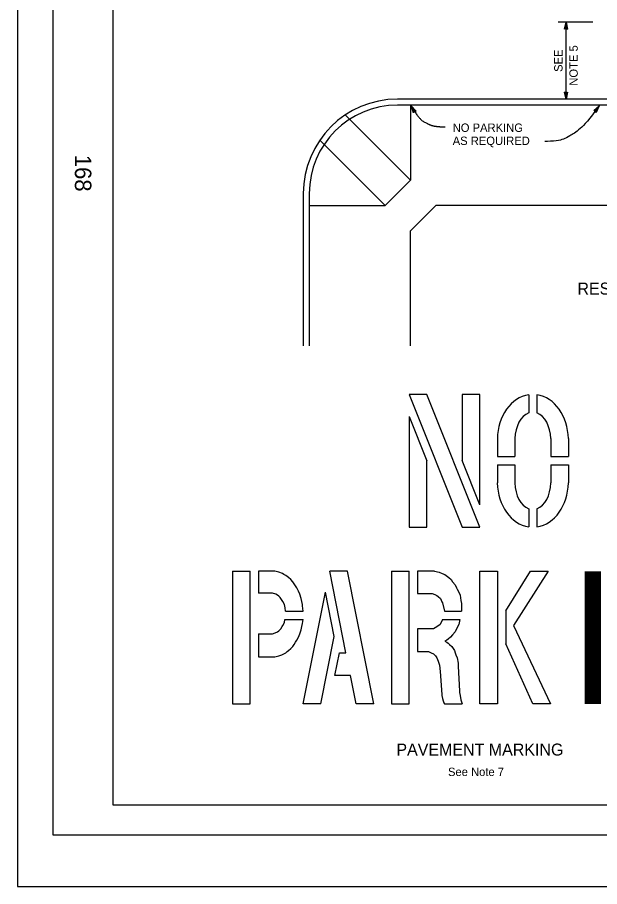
# Model space of a CAD drawing. Extents: x -894 to 866, y -472 to 714.
# Drawn here: x -894 to -407, y -472 to 254 of the extents above; entities that cross this region are included whole.
import ezdxf

# ---------------------------------------------------------------- set-up
doc = ezdxf.new("R2010")
doc.units = 0
for name, color, linetype in [('border_PLOTTING-ELEMENTS', 7, 'Continuous'), ('border_rw_22x34_Cut_Lines', 7, 'Continuous'), ('border_SHEET', 7, 'Continuous'), ('border_WITHIN-BORDER-anno', 7, 'Continuous'), ('rd_PAVEMENT', 7, 'Continuous'), ('rd_PAVEMENT-anno', 7, 'Continuous')]:
    doc.layers.add(name, color=color, linetype=linetype)

msp = doc.modelspace()

# ---------------------------------------------------------------- linework, layer by layer
at = {"layer": 'border_PLOTTING-ELEMENTS'}
for points in [[(-894.04, -472.44), (865.96, -472.44), (865.96, 713.56), (-894.04, 713.56)], [(-864.04, 670.56), (835.96, 670.56), (835.96, -429.44), (-864.04, -429.44)]]:
    msp.add_lwpolyline(points, close=True, dxfattribs=at)
at = {"layer": 'border_rw_22x34_Cut_Lines'}
msp.add_lwpolyline([(-864.04, 670.56), (835.96, 670.56), (835.96, -429.44), (-864.04, -429.44)], close=True, dxfattribs=at)
at = {"layer": 'border_SHEET'}
for p, q in [((-814.04, -404.44), (-814.04, 645.56)), ((810.96, -404.44), (-814.04, -404.44))]:
    msp.add_line(p, q, dxfattribs=at)
at = {"layer": 'rd_PAVEMENT'}
for p, q in [((25.16, 185.52), (-576.22, 185.52)), ((25.16, 180.52), (-576.22, 180.52)), ((-565.37, 180.52), (-565.37, 117.76)), ((-565.37, 117.76), (-619.9, 172.29)), ((-586.56, 96.57), (-641.21, 151.22)), ((-565.37, 117.76), (-586.56, 96.57)), ((-654.96, 106.78), (-654.96, -20.58)), ((-649.96, 106.78), (-649.96, -20.58)), ((-649.96, 96.57), (-586.56, 96.57)), ((-544.17, 96.57), (-565.48, 75.27)), ((25.16, 96.57), (-544.17, 96.57)), ((-565.48, 75.27), (-565.48, -20.58)), ((-566.43, -61.23), (-522.12, -172.02)), ((-551.66, -61.23), (-566.43, -61.23)), ((-507.34, -172.02), (-551.66, -61.23)), ((-507.34, -61.23), (-522.12, -61.23)), ((-522.12, -61.23), (-522.12, -116.54)), ((-507.34, -153.47), (-507.34, -61.23)), ((-466.47, -61.57), (-466.47, -76.69)), ((-459.59, -61.57), (-459.59, -76.69)), ((-566.43, -79.78), (-566.43, -172.02)), ((-566.43, -79.78), (-551.66, -116.71)), ((-492.71, -98.16), (-492.71, -113.18)), ((-477.95, -98.16), (-477.95, -113.18)), ((-448.11, -98.16), (-448.11, -113.18)), ((-433.35, -98.16), (-433.35, -113.18)), ((-492.71, -113.18), (-477.95, -113.18)), ((-448.11, -113.18), (-433.35, -113.18)), ((-551.66, -172.02), (-551.66, -116.71)), ((-507.34, -153.47), (-522.12, -116.54)), ((-492.71, -120.07), (-477.95, -120.07)), ((-492.71, -120.07), (-492.71, -135.09)), ((-477.95, -120.07), (-477.95, -135.09)), ((-448.11, -120.07), (-433.35, -120.07)), ((-448.11, -120.07), (-448.11, -135.09)), ((-433.35, -120.07), (-433.35, -135.09)), ((-466.47, -156.69), (-466.47, -171.81)), ((-459.59, -156.69), (-459.59, -171.81)), ((-566.43, -172.02), (-551.66, -172.02)), ((-522.12, -172.02), (-507.34, -172.02)), ((-714.23, -208.95), (-714.23, -319.73)), ((-714.23, -208.95), (-699.37, -208.95)), ((-699.37, -319.73), (-699.37, -208.95)), ((-678.85, -208.95), (-692.44, -208.95)), ((-692.44, -208.95), (-692.44, -227.27)), ((-618.13, -208.95), (-632.9, -208.95)), ((-619.26, -277.13), (-632.9, -208.95)), ((-595.97, -319.73), (-618.13, -208.95)), ((-581.2, -208.95), (-581.2, -319.73)), ((-581.2, -208.95), (-566.43, -208.95)), ((-566.43, -319.73), (-566.43, -208.95)), ((-545.38, -208.95), (-559.54, -208.95)), ((-559.54, -208.95), (-559.54, -227.41)), ((-507.34, -319.73), (-507.34, -208.95)), ((-507.34, -208.95), (-492.57, -208.95)), ((-492.57, -208.95), (-492.57, -319.73)), ((-485.68, -242.15), (-464.88, -208.95)), ((-450.1, -208.95), (-479.21, -254.39)), ((-464.88, -208.95), (-450.1, -208.95)), ((-681.87, -227.27), (-692.44, -227.27)), ((-655.06, -319.73), (-636.41, -226.51)), ((-629.03, -263.44), (-636.41, -226.51)), ((-559.54, -227.41), (-547.29, -227.41)), ((-669.85, -242.41), (-654.96, -242.41)), ((-536.98, -242.41), (-522.7, -242.41)), ((-485.68, -242.15), (-485.68, -269.61)), ((-670.3, -249.34), (-655.15, -249.34)), ((-538.62, -249.34), (-524.11, -249.34)), ((-692.44, -261.29), (-681.87, -261.29)), ((-692.44, -261.29), (-692.44, -280.48)), ((-547.29, -257.07), (-559.54, -257.07)), ((-559.54, -257.07), (-559.54, -276.12)), ((-479.21, -254.39), (-448.26, -319.73)), ((-640.28, -319.73), (-629.03, -263.44)), ((-463.03, -319.73), (-485.68, -269.61)), ((-692.44, -280.48), (-678.85, -280.48)), ((-628.55, -296.18), (-624.74, -277.13)), ((-624.74, -277.13), (-619.26, -277.13)), ((-559.54, -276.12), (-552.01, -276.12)), ((-615.45, -296.18), (-628.55, -296.18)), ((-610.74, -319.73), (-615.45, -296.18)), ((-714.23, -319.73), (-699.37, -319.73)), ((-640.28, -319.73), (-655.06, -319.73)), ((-595.97, -319.73), (-610.74, -319.73)), ((-581.2, -319.73), (-566.43, -319.73)), ((-492.57, -319.73), (-507.34, -319.73)), ((-448.26, -319.73), (-463.03, -319.73))]:
    msp.add_line(p, q, dxfattribs=at)
for points in [[(-654.96, -242.41), (-655.58, -237.73), (-655.58, -236.86), (-656.17, -234.25), (-656.75, -231.63), (-657.91, -228.14), (-659.07, -225.52), (-660.24, -222.9), (-661.4, -221.16), (-662.56, -219.42), (-663.73, -217.67), (-665.47, -215.93), (-667.22, -214.18), (-668.38, -213.31), (-669.54, -212.44), (-671.29, -211.56), (-672.45, -210.69), (-675.36, -209.82), (-678.85, -208.95)], [(-545.38, -208.95), (-541.31, -209.82), (-538.98, -210.69), (-536.65, -211.56), (-535.49, -212.44), (-534.33, -213.31), (-533.16, -214.18), (-531.42, -215.93), (-530.26, -217.67), (-527.93, -220.29), (-526.77, -222.9), (-526.19, -223.78), (-525.02, -226.39), (-523.86, -229.01), (-523.28, -233.37), (-522.7, -235.99), (-522.7, -242.41)], [(-669.85, -242.41), (-670.24, -239.48), (-670.82, -236.86), (-671.99, -234.25), (-673.15, -232.5), (-674.31, -230.76), (-675.48, -229.88), (-676.64, -229.01), (-677.8, -228.14), (-680.71, -227.27), (-681.29, -227.27), (-681.87, -227.27)], [(-547.29, -227.41), (-544.97, -228.28), (-543.22, -229.16), (-542.06, -230.03), (-540.31, -231.77), (-539.15, -234.39), (-538.57, -235.26), (-536.98, -242.41)], [(-681.87, -261.29), (-680.71, -261.29), (-678.38, -260.42), (-676.64, -259.54), (-675.48, -258.67), (-673.73, -256.93), (-672.57, -255.18), (-671.99, -254.31), (-670.82, -251.69), (-670.3, -249.34)], [(-678.85, -280.48), (-675.36, -279.61), (-673.03, -278.73), (-671.29, -277.86), (-669.54, -276.99), (-668.38, -276.12), (-667.22, -275.24), (-665.47, -273.5), (-663.73, -271.75), (-662.56, -270.01), (-661.4, -268.27), (-660.24, -266.52), (-659.07, -263.9), (-657.91, -261.29), (-657.33, -259.54), (-656.75, -257.8), (-656.17, -255.18), (-655.58, -252.56), (-655.15, -249.34)], [(-538.62, -249.34), (-539.73, -251.84), (-540.9, -253.58), (-542.06, -254.45), (-543.22, -255.33), (-546.13, -257.07), (-547.29, -257.07)], [(-524.11, -249.34), (-525.02, -253.44), (-526.19, -256.05), (-527.93, -259.54), (-530.26, -262.16), (-532, -263.9), (-533.75, -265.65), (-534.91, -266.52), (-536.65, -267.39), (-534.91, -268.26), (-533.75, -269.14), (-532.58, -270.01), (-530.84, -271.75), (-530.26, -272.63), (-529.67, -273.5), (-528.51, -275.24), (-527.93, -276.99), (-527.35, -278.73), (-526.19, -281.35), (-525.6, -285.71), (-525.6, -288.33), (-524.44, -309.26), (-524.44, -310.14), (-523.86, -312.75), (-523.28, -316.24), (-522.7, -317.99), (-522.12, -319.73)], [(-552.01, -276.12), (-550.26, -276.12), (-547.94, -276.99), (-546.19, -277.86), (-544.45, -279.61), (-543.28, -281.35), (-542.12, -283.97), (-541.54, -285.71), (-540.96, -287.46), (-540.38, -292.69), (-539.21, -311.88), (-539.21, -312.75), (-538.63, -315.37), (-538.05, -317.11), (-537.47, -318.86), (-536.89, -319.73)], [(-536.89, -319.73), (-522.12, -319.73)]]:
    msp.add_lwpolyline(points, dxfattribs=at)
for radius in [78.74, 73.74]:
    msp.add_arc((-576.22, 106.78), radius, 90, 180, dxfattribs=at)
for centre, major_axis, ratio, start_param, end_param in [((-463.03, -98.79), (0, -37.48), 0.792166, 3.257899, 4.695664), ((-463.03, -98.79), (0, -37.48), 0.792166, 1.587521, 3.025299), ((-463.03, -98.79), (0, -22.71), 0.657069, 3.374538, 4.68479), ((-463.03, -98.79), (0, -22.71), 0.657069, 1.598395, 2.908672), ((-463.03, -134.59), (0, -37.48), 0.792166, 4.725737, 6.166881), ((-463.03, -134.59), (0, -22.71), 0.657069, 4.734414, 6.050244), ((-463.03, -134.59), (0, -22.71), 0.657069, 0.232924, 1.548771), ((-463.03, -134.59), (0, -37.48), 0.792166, 0.116296, 1.557449)]:
    msp.add_ellipse(centre, major_axis=major_axis, ratio=ratio, start_param=start_param, end_param=end_param, dxfattribs=at)
at = {"layer": 'rd_PAVEMENT-anno'}
for p, q in [((-412.96, 249.95), (-441.91, 249.95)), ((-435.28, 185.52), (-435.28, 249.95)), ((-435.28, 249.95), (-435.28, 249.95)), ((-436.6, 244.04), (-436.6, 244.04)), ((-433.97, 244.04), (-433.97, 244.04)), ((-436.59, 191.42), (-436.59, 191.42)), ((-433.96, 191.42), (-433.96, 191.42)), ((-435.28, 185.52), (-435.28, 185.52)), ((-564.8, 179.85), (-564.8, 179.85)), ((-560.64, 175.47), (-560.64, 175.47)), ((-412.11, 176.02), (-412.11, 176.02)), ((-410, 174.44), (-410, 174.44)), ((-407.51, 179.95), (-407.51, 179.95)), ((-562.89, 174.11), (-562.89, 174.11))]:
    msp.add_line(p, q, dxfattribs=at)
for points in [[(-436.6, 244.04), (-435.28, 249.95), (-433.97, 244.04), (-434.32, 244.25), (-435.27, 248.58), (-436.25, 244.25), (-435.9, 244.46), (-435.28, 247.23), (-434.67, 244.46), (-435.02, 244.67), (-435.28, 245.87), (-435.55, 244.67), (-435.28, 244.83), (-433.97, 244.04), (-435.28, 244.83)], [(-433.96, 191.42), (-435.28, 185.52), (-436.59, 191.43), (-436.24, 191.22), (-435.28, 186.89), (-434.31, 191.22), (-434.66, 191.01), (-435.28, 188.24), (-435.89, 191.01), (-435.54, 190.79), (-435.27, 189.6), (-435.01, 190.8), (-435.28, 190.64), (-436.59, 191.43), (-435.28, 190.64)], [(-562.89, 174.11), (-564.8, 179.85), (-560.64, 175.47), (-561.05, 175.47), (-564.1, 178.68), (-562.7, 174.47), (-562.51, 174.83), (-563.41, 177.52), (-561.46, 175.47), (-561.86, 175.47), (-562.71, 176.36), (-562.32, 175.19), (-562.17, 175.47), (-560.64, 175.47), (-562.17, 175.47)], [(-412.11, 176.02), (-407.51, 179.95), (-410, 174.44), (-410.16, 174.82), (-408.33, 178.86), (-411.7, 175.98), (-411.3, 175.93), (-409.14, 177.78), (-410.31, 175.2), (-410.46, 175.58), (-409.96, 176.69), (-410.89, 175.89), (-410.58, 175.86), (-410, 174.44), (-410.58, 175.86)]]:
    msp.add_lwpolyline(points, close=True, dxfattribs=at)
for points, degree in [([(-564.8, 179.85), (-558.22, 168.89), (-550.95, 164.92), (-546.09, 162.9), (-537.73, 162.28), (-536.41, 162.28)], 2), ([(-407.51, 179.95), (-416.11, 168.23), (-424.04, 159.63), (-432.63, 154.34), (-437.52, 152.05), (-442.15, 150.51), (-450.26, 150.2), (-453.05, 150.2)], 3)]:
    msp.add_open_spline(points, degree=degree, dxfattribs=at)

# ---------------------------------------------------------------- texts
at = {"layer": 'border_WITHIN-BORDER-anno'}
msp.add_text('168', height=13.779, rotation=270, dxfattribs=at).set_placement((-845.95, 139))
at = {"layer": 'rd_PAVEMENT'}
msp.add_text('I', height=110.78, dxfattribs=at).set_placement((-433.43, -319.73))
at = {"layer": 'rd_PAVEMENT-anno'}
for s, p in [('SEE', (-438.21, 208.27)), ('NOTE 5', (-425.47, 196.73))]:
    msp.add_text(s, height=7, rotation=90, dxfattribs=at).set_placement(p)
for s, height, p in [('NO PARKING', 7, (-530.05, 158.15)), ('AS REQUIRED', 7, (-530.05, 147.22)), ('RESTRICTED RIGHT OF WAY WIDTH', 10, (-425.73, 22.21)), ('PAVEMENT MARKING', 10, (-577.13, -362.91)), ('See Note 7', 7, (-533.97, -380.03))]:
    msp.add_text(s, height=height, dxfattribs=at).set_placement(p)

doc.saveas('drawing.dxf')
